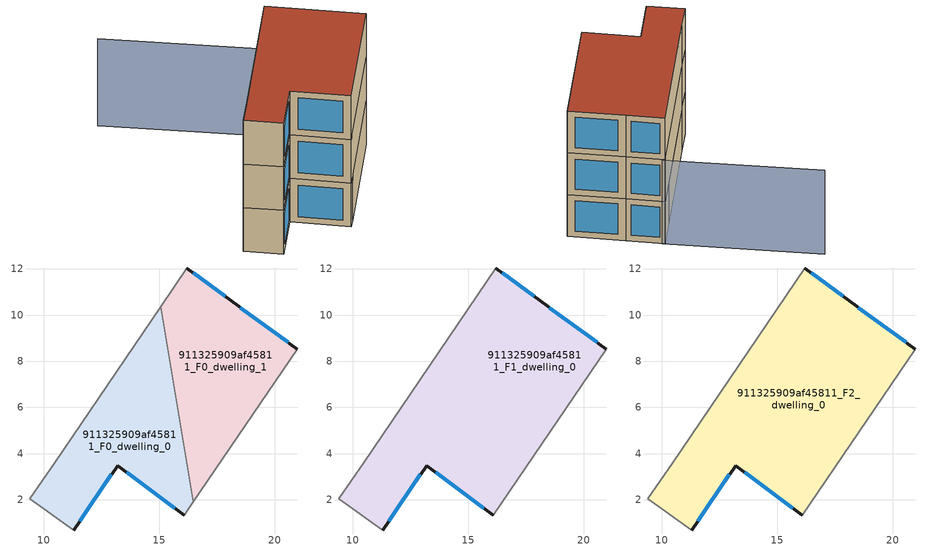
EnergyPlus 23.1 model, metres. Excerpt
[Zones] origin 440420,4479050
911325909af45811_F0_dwelling_0
 floor ground (EU_floor_Construction): 15.06,10.37 16.48,1.91 16.08,1.33 13.2,3.48 11.29,0.69 9.39,2.05 10.47,3.6 z0
 wall outside (EU_wall_Construction): 11.29,0.69 13.2,3.48 16.08,1.33 z0:3
 wall adiabatic (EU_wall_Construction): 15.06,10.37 10.47,3.6 9.39,2.05 11.29,0.69 / 16.08,1.33 16.48,1.91 z0:3
 wall to 911325909af45811_F0_dwelling_1 (EU_wall_Construction): 16.48,1.91 15.06,10.37 z0:3
 window (EU_Window_Construction): 13.6,3.18 15.68,1.63 / 11.55,1.08 12.93,3.09 z0.42:2.58
911325909af45811_F0_dwelling_1
 floor ground (EU_floor_Construction): 18.12,10.61 20.98,8.53 16.48,1.91 15.06,10.37 16.2,12.04 z0
 wall outside (EU_wall_Construction): 20.98,8.53 18.12,10.61 16.2,12.04 z0:3
 wall adiabatic (EU_wall_Construction): 16.48,1.91 20.98,8.53 / 16.2,12.04 15.06,10.37 z0:3
 window (EU_Window_Construction): 17.85,10.81 16.46,11.84 / 20.59,8.81 18.52,10.32 z0.42:2.58
911325909af45811_F1_dwelling_0
 floor to 911325909af45811_F0_dwelling_0 (EU_floor_Construction): 15.06,10.37 16.48,1.91 16.08,1.33 13.19,3.48 11.29,0.69 9.38,2.05 10.47,3.6 z3
 floor to 911325909af45811_F0_dwelling_1 (EU_floor_Construction): 18.12,10.61 20.98,8.52 16.48,1.91 15.06,10.37 16.2,12.04 z3
 wall outside (EU_wall_Construction): 11.29,0.69 13.2,3.48 16.08,1.33 / 20.98,8.53 18.12,10.61 16.2,12.04 z3:6
 wall adiabatic (EU_wall_Construction): 16.2,12.04 10.47,3.6 9.39,2.05 11.29,0.69 / 16.08,1.33 20.98,8.53 z3:6
 window (EU_Window_Construction): 11.55,1.08 12.93,3.09 / 17.85,10.81 16.46,11.84 / 20.59,8.81 18.52,10.32 / 13.6,3.18 15.68,1.63 z3.42:5.58
911325909af45811_F2_dwelling_0
 floor to 911325909af45811_F1_dwelling_0 (EU_floor_Construction): 18.12,10.61 20.98,8.53 16.08,1.33 13.19,3.48 11.29,0.69 9.38,2.05 10.47,3.6 16.2,12.04 z6
 wall outside (EU_wall_Construction): 11.29,0.69 13.2,3.48 16.08,1.33 / 20.98,8.53 18.12,10.61 16.2,12.04 z6:9
 wall adiabatic (EU_wall_Construction): 16.2,12.04 10.47,3.6 9.39,2.05 11.29,0.69 / 16.08,1.33 20.98,8.53 z6:9
 window (EU_Window_Construction): 11.55,1.08 12.93,3.09 / 17.85,10.81 16.46,11.84 / 20.59,8.81 18.52,10.32 / 13.6,3.18 15.68,1.63 z6.42:8.58
 roof outside (EU_roof_Construction): 16.08,1.33 20.98,8.53 18.12,10.61 16.2,12.04 10.47,3.6 9.39,2.05 11.29,0.69 13.2,3.48 z9
shading: 8.34,17.64 16.38,11.98 / 16.38,11.98 9.38,2.04 z0:6
[Building]
EU S2 Campaign: North Axis=0; Terrain=City; Solar Distribution=FullExterior
[Site:Location]
Madrid: Latitude=40.5; Longitude=-3.5; Time Zone=1; Elevation=609
[SizingPeriod:WeatherFileDays]
AnnualSizingPeriod: Begin Month=1; Begin Day of Month=1; End Month=12; End Day of Month=31; Day of Week for Start Day=Monday; Use Weather File Daylight Saving Period=No; Use Weather File Rain and Snow Indicators=No
[MATERIAL]
EU_InternalMass_Material: Roughness=MediumRough; Thickness=0.1; Conductivity=1; Density=1800; Specific Heat=900; Thermal Absorptance=0.9; Solar Absorptance=0.7; Visible Absorptance=0.7
[MATERIAL:NOMASS] Roughness=MediumRough; Thermal Absorptance=0.9; Solar Absorptance=0.7; Visible Absorptance=0.7
Name | Thermal Resistance
EU_wall_NoMass | 1.60022
EU_roof_NoMass | 1.57597
EU_floor_NoMass | 0.470652
[WINDOWMATERIAL:SIMPLEGLAZINGSYSTEM]
EU_Window_SimpleGlazing: UFactor=3.28802; Solar Heat Gain Coefficient=0.85; Visible Transmittance=0.85
[CONSTRUCTION]
EU_wall_Construction: EU_wall_NoMass
EU_roof_Construction: EU_roof_NoMass
EU_floor_Construction: EU_floor_NoMass
EU_InternalMass_Construction: EU_InternalMass_Material
EU_Window_Construction: EU_Window_SimpleGlazing
[ZONE] Type=1; Multiplier=1; Ceiling Height=autocalculate; Floor Area=autocalculate; Part of Total Floor Area=Yes
Name | Volume
911325909af45811_F0_dwelling_0 | 89.0786
911325909af45811_F1_dwelling_0; 911325909af45811_F2_dwelling_0 | 178.162
911325909af45811_F0_dwelling_1 | 89.0885
[INTERNALMASS] Construction=EU_InternalMass_Construction
Name | Zone or ZoneList | Surface Area
911325909af45811_F0_dwelling_0_EU_InternalMass | 911325909af45811_F0_dwelling_0 | 29.6929
911325909af45811_F0_dwelling_1_EU_InternalMass | 911325909af45811_F0_dwelling_1 | 29.6961
911325909af45811_F1_dwelling_0_EU_InternalMass | 911325909af45811_F1_dwelling_0 | 59.3872
911325909af45811_F2_dwelling_0_EU_InternalMass | 911325909af45811_F2_dwelling_0 | 59.3872
[OTHEREQUIPMENT] Fuel Type=Electricity; Design Level Calculation Method=Watts/Area; Power per Zone Floor Area=1; Fraction Latent=0; Fraction Radiant=0; Fraction Lost=0; Carbon Dioxide Generation Rate=0; EndUse Subcategory=EU_Step8_InternalGains
Name | Zone or ZoneList or Space or SpaceList | Schedule
EU_Step8_InternalGain_911325909af45811_F0_dwelling_0_f000 | 911325909af45811_F0_dwelling_0 | EU_Step8_GainSchedule_911325909af45811_F0_dwelling_0_f000
EU_Step8_InternalGain_911325909af45811_F0_dwelling_1_f000 | 911325909af45811_F0_dwelling_1 | EU_Step8_GainSchedule_911325909af45811_F0_dwelling_1_f000
EU_Step8_InternalGain_911325909af45811_F1_dwelling_0_f000 | 911325909af45811_F1_dwelling_0 | EU_Step8_GainSchedule_911325909af45811_F1_dwelling_0_f000
EU_Step8_InternalGain_911325909af45811_F2_dwelling_0_f000 | 911325909af45811_F2_dwelling_0 | EU_Step8_GainSchedule_911325909af45811_F2_dwelling_0_f000
[ZONEVENTILATION:DESIGNFLOWRATE] Schedule=EU_AlwaysOn; Design Flow Rate Calculation Method=AirChanges/Hour; Air Changes per Hour=0.480704; Ventilation Type=Natural; Fan Pressure Rise=0; Fan Total Efficiency=1; Constant Term Coefficient=1; Temperature Term Coefficient=0; Velocity Term Coefficient=0; Velocity Squared Term Coefficient=0; Minimum Indoor Temperature=-100; Maximum Indoor Temperature=100; Delta Temperature=-100; Minimum Outdoor Temperature=-100; Maximum Outdoor Temperature=100; Maximum Wind Speed=40
Name | Zone or ZoneList or Space or SpaceList
EU_ConstantAir_911325909af45811_F0_dwelling_0 | 911325909af45811_F0_dwelling_0
EU_ConstantAir_911325909af45811_F0_dwelling_1 | 911325909af45811_F0_dwelling_1
EU_ConstantAir_911325909af45811_F1_dwelling_0 | 911325909af45811_F1_dwelling_0
EU_ConstantAir_911325909af45811_F2_dwelling_0 | 911325909af45811_F2_dwelling_0
[HVACTEMPLATE:THERMOSTAT] Constant Heating Setpoint=20; Constant Cooling Setpoint=50
EU_HeatOnly_911325909af45811_F0_dwelling_0; EU_HeatOnly_911325909af45811_F0_dwelling_1; EU_HeatOnly_911325909af45811_F1_dwelling_0; EU_HeatOnly_911325909af45811_F2_dwelling_0
[HVACTEMPLATE:ZONE:IDEALLOADSAIRSYSTEM] System Availability Schedule=EU_AlwaysOn; Maximum Heating Supply Air Temperature=50; Minimum Cooling Supply Air Temperature=13; Maximum Heating Supply Air Humidity Ratio=0.0156; Minimum Cooling Supply Air Humidity Ratio=0.0077; Heating Limit=NoLimit; Cooling Limit=NoLimit; Heating Availability Schedule=EU_AlwaysOn; Cooling Availability Schedule=EU_CoolingOff; Dehumidification Control Type=ConstantSensibleHeatRatio; Cooling Sensible Heat Ratio=0.7; Dehumidification Setpoint=60; Humidification Control Type=None; Humidification Setpoint=30; Outdoor Air Method=None; Outdoor Air Flow Rate per Person=0.00944; Outdoor Air Flow Rate per Zone Floor Area=0; Outdoor Air Flow Rate per Zone=0; Demand Controlled Ventilation Type=None; Outdoor Air Economizer Type=NoEconomizer; Heat Recovery Type=None; Sensible Heat Recovery Effectiveness=0.7; Latent Heat Recovery Effectiveness=0.65
Name | Template Thermostat
911325909af45811_F0_dwelling_0 | EU_HeatOnly_911325909af45811_F0_dwelling_0
911325909af45811_F0_dwelling_1 | EU_HeatOnly_911325909af45811_F0_dwelling_1
911325909af45811_F1_dwelling_0 | EU_HeatOnly_911325909af45811_F1_dwelling_0
911325909af45811_F2_dwelling_0 | EU_HeatOnly_911325909af45811_F2_dwelling_0
[SIZING:ZONE] Zone Cooling Design Supply Air Temperature Input Method=SupplyAirTemperature; Zone Cooling Design Supply Air Temperature=13; Zone Heating Design Supply Air Temperature Input Method=SupplyAirTemperature; Zone Heating Design Supply Air Temperature=50; Zone Cooling Design Supply Air Humidity Ratio=0.008; Zone Heating Design Supply Air Humidity Ratio=0.008; Cooling Design Air Flow Method=DesignDay; Cooling Design Air Flow Rate=0; Cooling Minimum Air Flow per Zone Floor Area=0.000762; Cooling Minimum Air Flow=0; Cooling Minimum Air Flow Fraction=0.2; Heating Design Air Flow Method=DesignDay; Heating Design Air Flow Rate=0; Heating Maximum Air Flow per Zone Floor Area=0.002032; Heating Maximum Air Flow=0.141576; Heating Maximum Air Flow Fraction=0.3; Account for Dedicated Outdoor Air System=No; Dedicated Outdoor Air System Control Strategy=NeutralSupplyAir; Dedicated Outdoor Air Low Setpoint Temperature for Design=autosize; Dedicated Outdoor Air High Setpoint Temperature for Design=autosize; Zone Load Sizing Method=Sensible Load Only No Latent Load; Zone Latent Cooling Design Supply Air Humidity Ratio Input Method=HumidityRatioDifference; Zone Cooling Design Supply Air Humidity Ratio Difference=0.005; Zone Latent Heating Design Supply Air Humidity Ratio Input Method=HumidityRatioDifference; Zone Humidification Design Supply Air Humidity Ratio Difference=0.005
911325909af45811_F0_dwelling_0; 911325909af45811_F0_dwelling_1; 911325909af45811_F1_dwelling_0; 911325909af45811_F2_dwelling_0
[SCHEDULE:CONSTANT]
Name | Hourly Value
EU_AlwaysOn | 1
EU_CoolingOff | 0
[SCHEDULE:FILE] Column Number=1; Rows to Skip at Top=0; Number of Hours of Data=8760; Column Separator=Comma; Interpolate to Timestep=No; Minutes per Item=60; Adjust Schedule for Daylight Savings=Yes
Name | File
EU_Step8_GainSchedule_911325909af45811_F0_dwelling_0_f000 | ../../schedules/911325909af45811/911325909af45811_F0_dwelling_0_f000_gain.csv
EU_Step8_GainSchedule_911325909af45811_F0_dwelling_1_f000 | ../../schedules/911325909af45811/911325909af45811_F0_dwelling_1_f000_gain.csv
EU_Step8_GainSchedule_911325909af45811_F1_dwelling_0_f000 | ../../schedules/911325909af45811/911325909af45811_F1_dwelling_0_f000_gain.csv
EU_Step8_GainSchedule_911325909af45811_F2_dwelling_0_f000 | ../../schedules/911325909af45811/911325909af45811_F2_dwelling_0_f000_gain.csv
